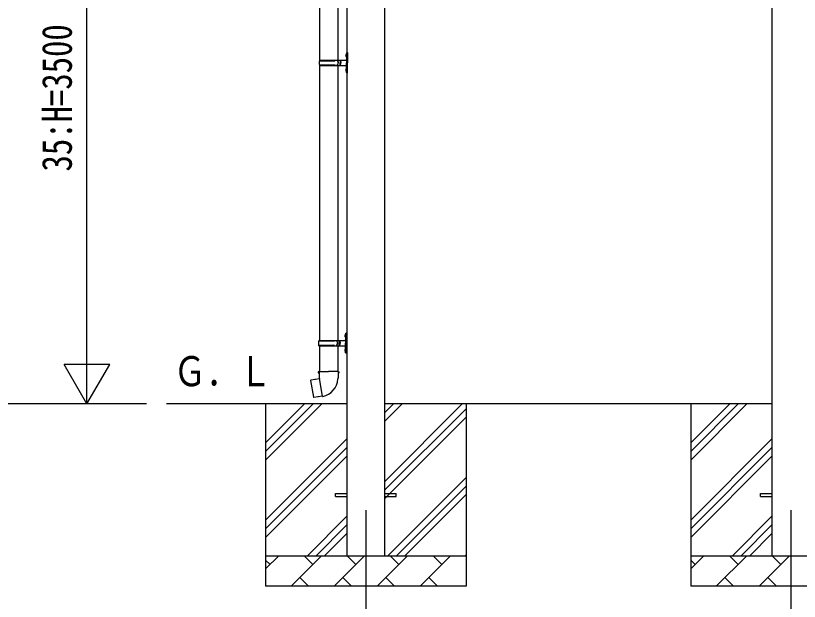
# Model space of a CAD drawing. Units: millimetres, scale not verified. Extents: x -12615 to 12615, y -8910 to 8910.
# Drawn here: x -4040 to -1459, y -5632 to -3704 of the extents above; entities that cross this region are included whole.
import ezdxf
from ezdxf.enums import TextEntityAlignment as Align

# ---------------------------------------------------------------- set-up
doc = ezdxf.new("R2010")
doc.units = ezdxf.units.MM
doc.header["$LTSCALE"] = 40
for name, color, linetype in [('0-3_YKK_12', 2, 'Continuous'), ('0-4_YKK_13', 4, 'Continuous'), ('0-5_YKK_A1', 4, 'Continuous'), ('0-6_YKK_D', 6, 'Continuous')]:
    doc.layers.add(name, color=color, linetype=linetype)
doc.styles.add('ＭＳ ゴシック', font='')
doc.styles.get('ＭＳ ゴシック').set_extended_font_data('MS Gothic')

msp = doc.modelspace()

# ---------------------------------------------------------------- linework, layer by layer
at = {"layer": '0-3_YKK_12'}
for p, q in [((-2886.8, -5332.18), (-2886.8, -5832.18)), ((-1486.8, -5332.18), (-1486.8, -5832.18))]:
    msp.add_line(p, q, dxfattribs=at)
at = {"layer": '0-4_YKK_13'}
for p, q in [((-3039.3, -2946.18), (-3039.3, -3850.68)), ((-2979.3, -2946.18), (-2979.3, -3850.68)), ((-2953.1, -3833.54), (-2951.06, -3834.53)), ((-2951.83, -3831.53), (-2951.2, -3831.53)), ((-2951.83, -3831.53), (-2951.83, -3839.83)), ((-2951.83, -3839.83), (-2951.2, -3839.83)), ((-2951.2, -3831.53), (-2951.2, -3839.83)), ((-2951.2, -3831.53), (-2950.8, -3831.93)), ((-2951.2, -3839.83), (-2950.8, -3839.43)), ((-2951.06, -3834.53), (-2950.45, -3835.68)), ((-2950.8, -3827.68), (-2947.8, -3826.18)), ((-2950.8, -3827.68), (-2950.8, -3859.68)), ((-2950.8, -3831.93), (-2950.8, -3839.43)), ((-2947.8, -3826.18), (-2947.8, -3859.68)), ((-2947.8, -3826.18), (-2946.8, -3826.18)), ((-2946.8, -3826.18), (-2946.8, -3859.68)), ((-3039.8, -3852.68), (-2989.47, -3852.68)), ((-3039.8, -3866.68), (-2989.47, -3866.68)), ((-3039.3, -3868.68), (-3039.3, -4773.18)), ((-3038.8, -3850.68), (-2952.8, -3850.68)), ((-3038.8, -3850.68), (-3038.8, -3852.68)), ((-3038.8, -3868.68), (-3038.8, -3866.68)), ((-3038.8, -3868.68), (-2952.8, -3868.68)), ((-2979.8, -3850.68), (-2979.8, -3855.18)), ((-2979.8, -3855.18), (-2977.8, -3855.18)), ((-2979.8, -3868.68), (-2979.8, -3864.18)), ((-2979.8, -3864.18), (-2977.8, -3864.18)), ((-2979.3, -3868.68), (-2979.3, -4773.18)), ((-2977.8, -3855.18), (-2977.8, -3859.68)), ((-2977.8, -3864.18), (-2977.8, -3859.68)), ((-2971.8, -3850.68), (-2971.8, -3859.68)), ((-2971.8, -3855.18), (-2968.8, -3855.18)), ((-2971.8, -3868.68), (-2971.8, -3859.68)), ((-2971.8, -3864.18), (-2968.8, -3864.18)), ((-2968.8, -3855.18), (-2968.8, -3859.68)), ((-2968.8, -3864.18), (-2968.8, -3859.68)), ((-2950.8, -3891.68), (-2950.8, -3859.68)), ((-2947.8, -3893.18), (-2947.8, -3859.68)), ((-2946.8, -3893.18), (-2946.8, -3859.68)), ((-2953.1, -3881.54), (-2951.06, -3882.53)), ((-2951.83, -3879.53), (-2951.2, -3879.53)), ((-2951.83, -3879.53), (-2951.83, -3887.83)), ((-2951.83, -3887.83), (-2951.2, -3887.83)), ((-2951.2, -3879.53), (-2951.2, -3887.83)), ((-2951.2, -3879.53), (-2950.8, -3879.93)), ((-2951.2, -3887.83), (-2950.8, -3887.43)), ((-2951.06, -3882.53), (-2950.45, -3883.68)), ((-2950.8, -3879.93), (-2950.8, -3887.43)), ((-2950.8, -3891.68), (-2947.8, -3893.18)), ((-2947.8, -3893.18), (-2946.8, -3893.18)), ((-2953.3, -4750.18), (-2950.3, -4748.68)), ((-2950.3, -4748.68), (-2950.3, -4782.18)), ((-2950.3, -4748.68), (-2949.3, -4748.68)), ((-2949.3, -4748.68), (-2949.3, -4782.18)), ((-3041.3, -4773.18), (-2955.3, -4773.18)), ((-3041.3, -4773.18), (-3041.3, -4775.18)), ((-2982.3, -4773.18), (-2982.3, -4777.68)), ((-2974.3, -4773.18), (-2974.3, -4782.18)), ((-2955.6, -4756.04), (-2953.56, -4757.03)), ((-2954.33, -4754.03), (-2953.7, -4754.03)), ((-2954.33, -4754.03), (-2954.33, -4762.33)), ((-2954.33, -4762.33), (-2953.7, -4762.33)), ((-2953.7, -4754.03), (-2953.7, -4762.33)), ((-2953.7, -4754.03), (-2953.3, -4754.43)), ((-2953.7, -4762.33), (-2953.3, -4761.93)), ((-2953.56, -4757.03), (-2952.95, -4758.18)), ((-2953.3, -4750.18), (-2953.3, -4782.18)), ((-2953.3, -4754.43), (-2953.3, -4761.93)), ((-3042.3, -4775.18), (-2991.97, -4775.18)), ((-3042.3, -4789.18), (-2991.97, -4789.18)), ((-3041.3, -4791.18), (-3041.3, -4789.18)), ((-3041.3, -4791.18), (-2955.3, -4791.18)), ((-3039.3, -4791.18), (-3039.3, -4876.11)), ((-2982.3, -4777.68), (-2980.3, -4777.68)), ((-2982.3, -4791.18), (-2982.3, -4786.68)), ((-2982.3, -4786.68), (-2980.3, -4786.68)), ((-2980.3, -4777.68), (-2980.3, -4782.18)), ((-2980.3, -4786.68), (-2980.3, -4782.18)), ((-2979.3, -4791.18), (-2979.3, -4876.11)), ((-2974.3, -4777.68), (-2971.3, -4777.68)), ((-2974.3, -4791.18), (-2974.3, -4782.18)), ((-2974.3, -4786.68), (-2971.3, -4786.68)), ((-2971.3, -4777.68), (-2971.3, -4782.18)), ((-2971.3, -4786.68), (-2971.3, -4782.18)), ((-2953.3, -4814.18), (-2953.3, -4782.18)), ((-2950.3, -4815.68), (-2950.3, -4782.18)), ((-2949.3, -4815.68), (-2949.3, -4782.18)), ((-2955.6, -4804.04), (-2953.56, -4805.03)), ((-2954.33, -4802.03), (-2953.7, -4802.03)), ((-2954.33, -4802.03), (-2954.33, -4810.33)), ((-2954.33, -4810.33), (-2953.7, -4810.33)), ((-2953.7, -4802.03), (-2953.7, -4810.33)), ((-2953.7, -4802.03), (-2953.3, -4802.43)), ((-2953.7, -4810.33), (-2953.3, -4809.93)), ((-2953.56, -4805.03), (-2952.95, -4806.18)), ((-2953.3, -4802.43), (-2953.3, -4809.93)), ((-2953.3, -4814.18), (-2950.3, -4815.68)), ((-2950.3, -4815.68), (-2949.3, -4815.68)), ((-3041.15, -4876.11), (-3043.3, -4876.89)), ((-3043.3, -4876.89), (-3043.3, -4880.51)), ((-3041.15, -4876.11), (-3009.3, -4876.11)), ((-3041.15, -4876.11), (-3041.06, -4881.33)), ((-2977.45, -4876.11), (-3009.3, -4876.11)), ((-2977.45, -4876.11), (-2975.3, -4876.89)), ((-2975.3, -4876.89), (-2975.3, -4880.51)), ((-3039.89, -4899.31), (-3067.76, -4904.56)), ((-3055.02, -4901.96), (-3055.23, -4902.2)), ((-3043.3, -4880.51), (-3041.06, -4881.33)), ((-3041.06, -4881.33), (-3040.8, -4896.11)), ((-3040.8, -4896.11), (-3039.45, -4898.11)), ((-3029.54, -4956.61), (-3039.67, -4899.13)), ((-3039.65, -4898.31), (-3039.65, -4899.02)), ((-3039.45, -4898.11), (-3039.48, -4898.12)), ((-2979.11, -4898.05), (-2979.19, -4900.21)), ((-2977.8, -4896.11), (-2979.11, -4898.05)), ((-2975.3, -4880.51), (-2977.54, -4881.33)), ((-3067.76, -4904.56), (-3068.57, -4905.73)), ((-3068.57, -4905.73), (-3058.95, -4960.29)), ((-3044.93, -4959.2), (-3045.21, -4959.05)), ((-3029.24, -4957.37), (-3029.48, -4956.71)), ((-2986.8, -5277.68), (-2949.3, -5277.68)), ((-2986.8, -5286.68), (-2986.8, -5277.68)), ((-2986.8, -5286.68), (-2949.3, -5286.68)), ((-2824.3, -5277.68), (-2786.8, -5277.68)), ((-2824.3, -5286.68), (-2786.8, -5286.68)), ((-2786.8, -5286.68), (-2786.8, -5277.68)), ((-1586.8, -5277.68), (-1549.3, -5277.68)), ((-1586.8, -5286.68), (-1586.8, -5277.68)), ((-1586.8, -5286.68), (-1549.3, -5286.68))]:
    msp.add_line(p, q, dxfattribs=at)
for points in [[(-2953.1, -3837.83), (-2951.06, -3836.83), (-2950.45, -3835.68)], [(-2953.1, -3885.83), (-2951.06, -3884.83), (-2950.45, -3883.68)], [(-2955.6, -4760.33), (-2953.56, -4759.33), (-2952.95, -4758.18)], [(-2955.6, -4808.33), (-2953.56, -4807.33), (-2952.95, -4806.18)], [(-2977.45, -4876.11), (-2977.54, -4881.33), (-2977.8, -4896.11)], [(-3052.77, -4901.74), (-3053.05, -4901.59), (-3055.02, -4901.96)], [(-3029.81, -4956.51), (-3057.79, -4961.11), (-3058.95, -4960.29)], [(-3042.74, -4958.64), (-3042.95, -4958.88), (-3044.93, -4959.2)]]:
    msp.add_lwpolyline(points, dxfattribs=at)
for centre, radius, start, end in [((-2947.5, -3835.68), 6, 136.21765, 223.78235), ((-2991.05, -3859.68), 49.25, 171.82876, 180.00002), ((-2991.05, -3859.68), 49.25, 180.00002, 188.17127), ((-2989.47, -3850.68), 2, 270, 359.99998), ((-2989.47, -3868.68), 2, 0.00005, 90.00004), ((-2952.8, -3848.68), 2, 270, 359.99998), ((-2952.8, -3870.68), 2, 0.00005, 90.00004), ((-2947.5, -3883.68), 6, 136.21765, 223.78235), ((-2991.97, -4773.18), 2, 270, 359.99998), ((-2950, -4758.18), 6, 136.21765, 223.78235), ((-2955.3, -4771.18), 2, 270, 359.99998), ((-2993.55, -4782.18), 49.25, 171.82876, 180.00002), ((-2993.55, -4782.18), 49.25, 180.00002, 188.17127), ((-2991.97, -4791.18), 2, 0.00005, 90.00004), ((-2955.3, -4793.18), 2, 0.00005, 90.00004), ((-2950, -4806.18), 6, 136.21765, 223.78235), ((-3039.95, -4899.02), 0.3, 280.66842, 0), ((-3039.45, -4898.31), 0.2, 100, 180), ((-3039.45, -4898.11), 60.3, 279.96938, 358), ((-3029.76, -4956.81), 0.3, 20, 99.33158), ((-3029.05, -4957.3), 0.2, 200, 279.96938)]:
    msp.add_arc(centre, radius, start, end, dxfattribs=at)
at = {"layer": '0-5_YKK_A1'}
for p, q in [((-1549.3, -2638.52), (-1549.3, -5482.18)), ((-2949.3, -2685.18), (-2949.3, -5482.18)), ((-2824.3, -5482.18), (-2824.3, -2685.18)), ((-2949.3, -4982.18), (-3543.46, -4982.18)), ((-3216.8, -4982.18), (-3216.8, -5582.18)), ((-3216.8, -5167.23), (-3031.75, -4982.18)), ((-3216.8, -5138.95), (-3060.04, -4982.18)), ((-3216.8, -5110.67), (-3088.32, -4982.18)), ((-1549.3, -4982.18), (-2824.3, -4982.18)), ((-2824.3, -5237.28), (-2569.2, -4982.18)), ((-2824.3, -5039.29), (-2767.19, -4982.18)), ((-2824.3, -5011.01), (-2795.48, -4982.18)), ((-2824.3, -5265.57), (-2556.8, -4998.07)), ((-2556.8, -4982.18), (-2556.8, -5582.18)), ((-1816.8, -4982.18), (-1816.8, -5582.18)), ((-1816.8, -5167.23), (-1631.75, -4982.18)), ((-1816.8, -5138.95), (-1660.04, -4982.18)), ((-1816.8, -5110.67), (-1688.32, -4982.18)), ((-2824.3, -5293.85), (-2556.8, -5026.35)), ((-3216.8, -5365.22), (-2949.3, -5097.72)), ((-1816.8, -5365.22), (-1549.3, -5097.72)), ((-3216.8, -5393.51), (-2949.3, -5126.01)), ((-1816.8, -5393.51), (-1549.3, -5126.01)), ((-3216.8, -5421.79), (-2949.3, -5154.29)), ((-1816.8, -5421.79), (-1549.3, -5154.29)), ((-2814.64, -5482.18), (-2556.8, -5224.34)), ((-2786.36, -5482.18), (-2556.8, -5252.62)), ((-2758.08, -5482.18), (-2556.8, -5280.91)), ((-3079.2, -5482.18), (-2949.3, -5352.28)), ((-1679.2, -5482.18), (-1549.3, -5352.28)), ((-3050.92, -5482.18), (-2949.3, -5380.57)), ((-1650.92, -5482.18), (-1549.3, -5380.57)), ((-3022.63, -5482.18), (-2949.3, -5408.85)), ((-1622.63, -5482.18), (-1549.3, -5408.85)), ((-3216.8, -5482.18), (-2556.8, -5482.18)), ((-3216.8, -5525.08), (-3173.91, -5482.18)), ((-3202.46, -5510.74), (-3216.8, -5496.4)), ((-3132.49, -5582.18), (-3032.49, -5482.18)), ((-3061.04, -5510.74), (-3089.59, -5482.18)), ((-2991.07, -5582.18), (-2891.07, -5482.18)), ((-2919.62, -5510.74), (-2948.17, -5482.18)), ((-2849.64, -5582.18), (-2749.64, -5482.18)), ((-2778.2, -5510.74), (-2806.75, -5482.18)), ((-2708.22, -5582.18), (-2608.22, -5482.18)), ((-2636.78, -5510.74), (-2665.33, -5482.18)), ((-2560.09, -5482.18), (-2556.8, -5478.9)), ((-1816.8, -5482.18), (-1156.8, -5482.18)), ((-1816.8, -5525.08), (-1773.91, -5482.18)), ((-1802.46, -5510.74), (-1816.8, -5496.4)), ((-1732.49, -5582.18), (-1632.49, -5482.18)), ((-1661.04, -5510.74), (-1689.59, -5482.18)), ((-1591.07, -5582.18), (-1491.07, -5482.18)), ((-1519.62, -5510.74), (-1548.17, -5482.18)), ((-3103.93, -5553.63), (-3075.38, -5582.18)), ((-2962.51, -5553.63), (-2933.96, -5582.18)), ((-2821.09, -5553.63), (-2792.54, -5582.18)), ((-2679.67, -5553.63), (-2651.12, -5582.18)), ((-1703.93, -5553.63), (-1675.38, -5582.18)), ((-1562.51, -5553.63), (-1533.96, -5582.18)), ((-2556.8, -5582.18), (-3216.8, -5582.18)), ((-1156.8, -5582.18), (-1816.8, -5582.18))]:
    msp.add_line(p, q, dxfattribs=at)
at = {"layer": '0-6_YKK_D'}
for p, q in [((-3805.41, -4832.18), (-3805.41, -2832.18)), ((-3805.41, -4982.18), (-3805.41, -4722.38)), ((-3805.41, -4982.18), (-3880.41, -4852.28)), ((-3730.41, -4852.28), (-3880.41, -4852.28)), ((-3805.41, -4982.18), (-3730.41, -4852.28)), ((-3609.44, -4982.18), (-4806.41, -4982.18)), ((-3609.44, -4982.18), (-3806.41, -4982.18))]:
    msp.add_line(p, q, dxfattribs=at)

# ---------------------------------------------------------------- texts
at = {"layer": '0-5_YKK_A1', "style": 'ＭＳ ゴシック', "width": 0.8}
msp.add_text('Ｇ．Ｌ', height=98.97, dxfattribs=at).set_placement((-3520.49, -4953.73), align=Align.BOTTOM_LEFT)
at = {"layer": '0-6_YKK_D', "style": 'ＭＳ ゴシック', "width": 0.8}
msp.add_text('35:H=3500', height=98.97, rotation=90, dxfattribs=at).set_placement((-3825.41, -4217.38), align=Align.BOTTOM_LEFT)

doc.saveas('drawing.dxf')
